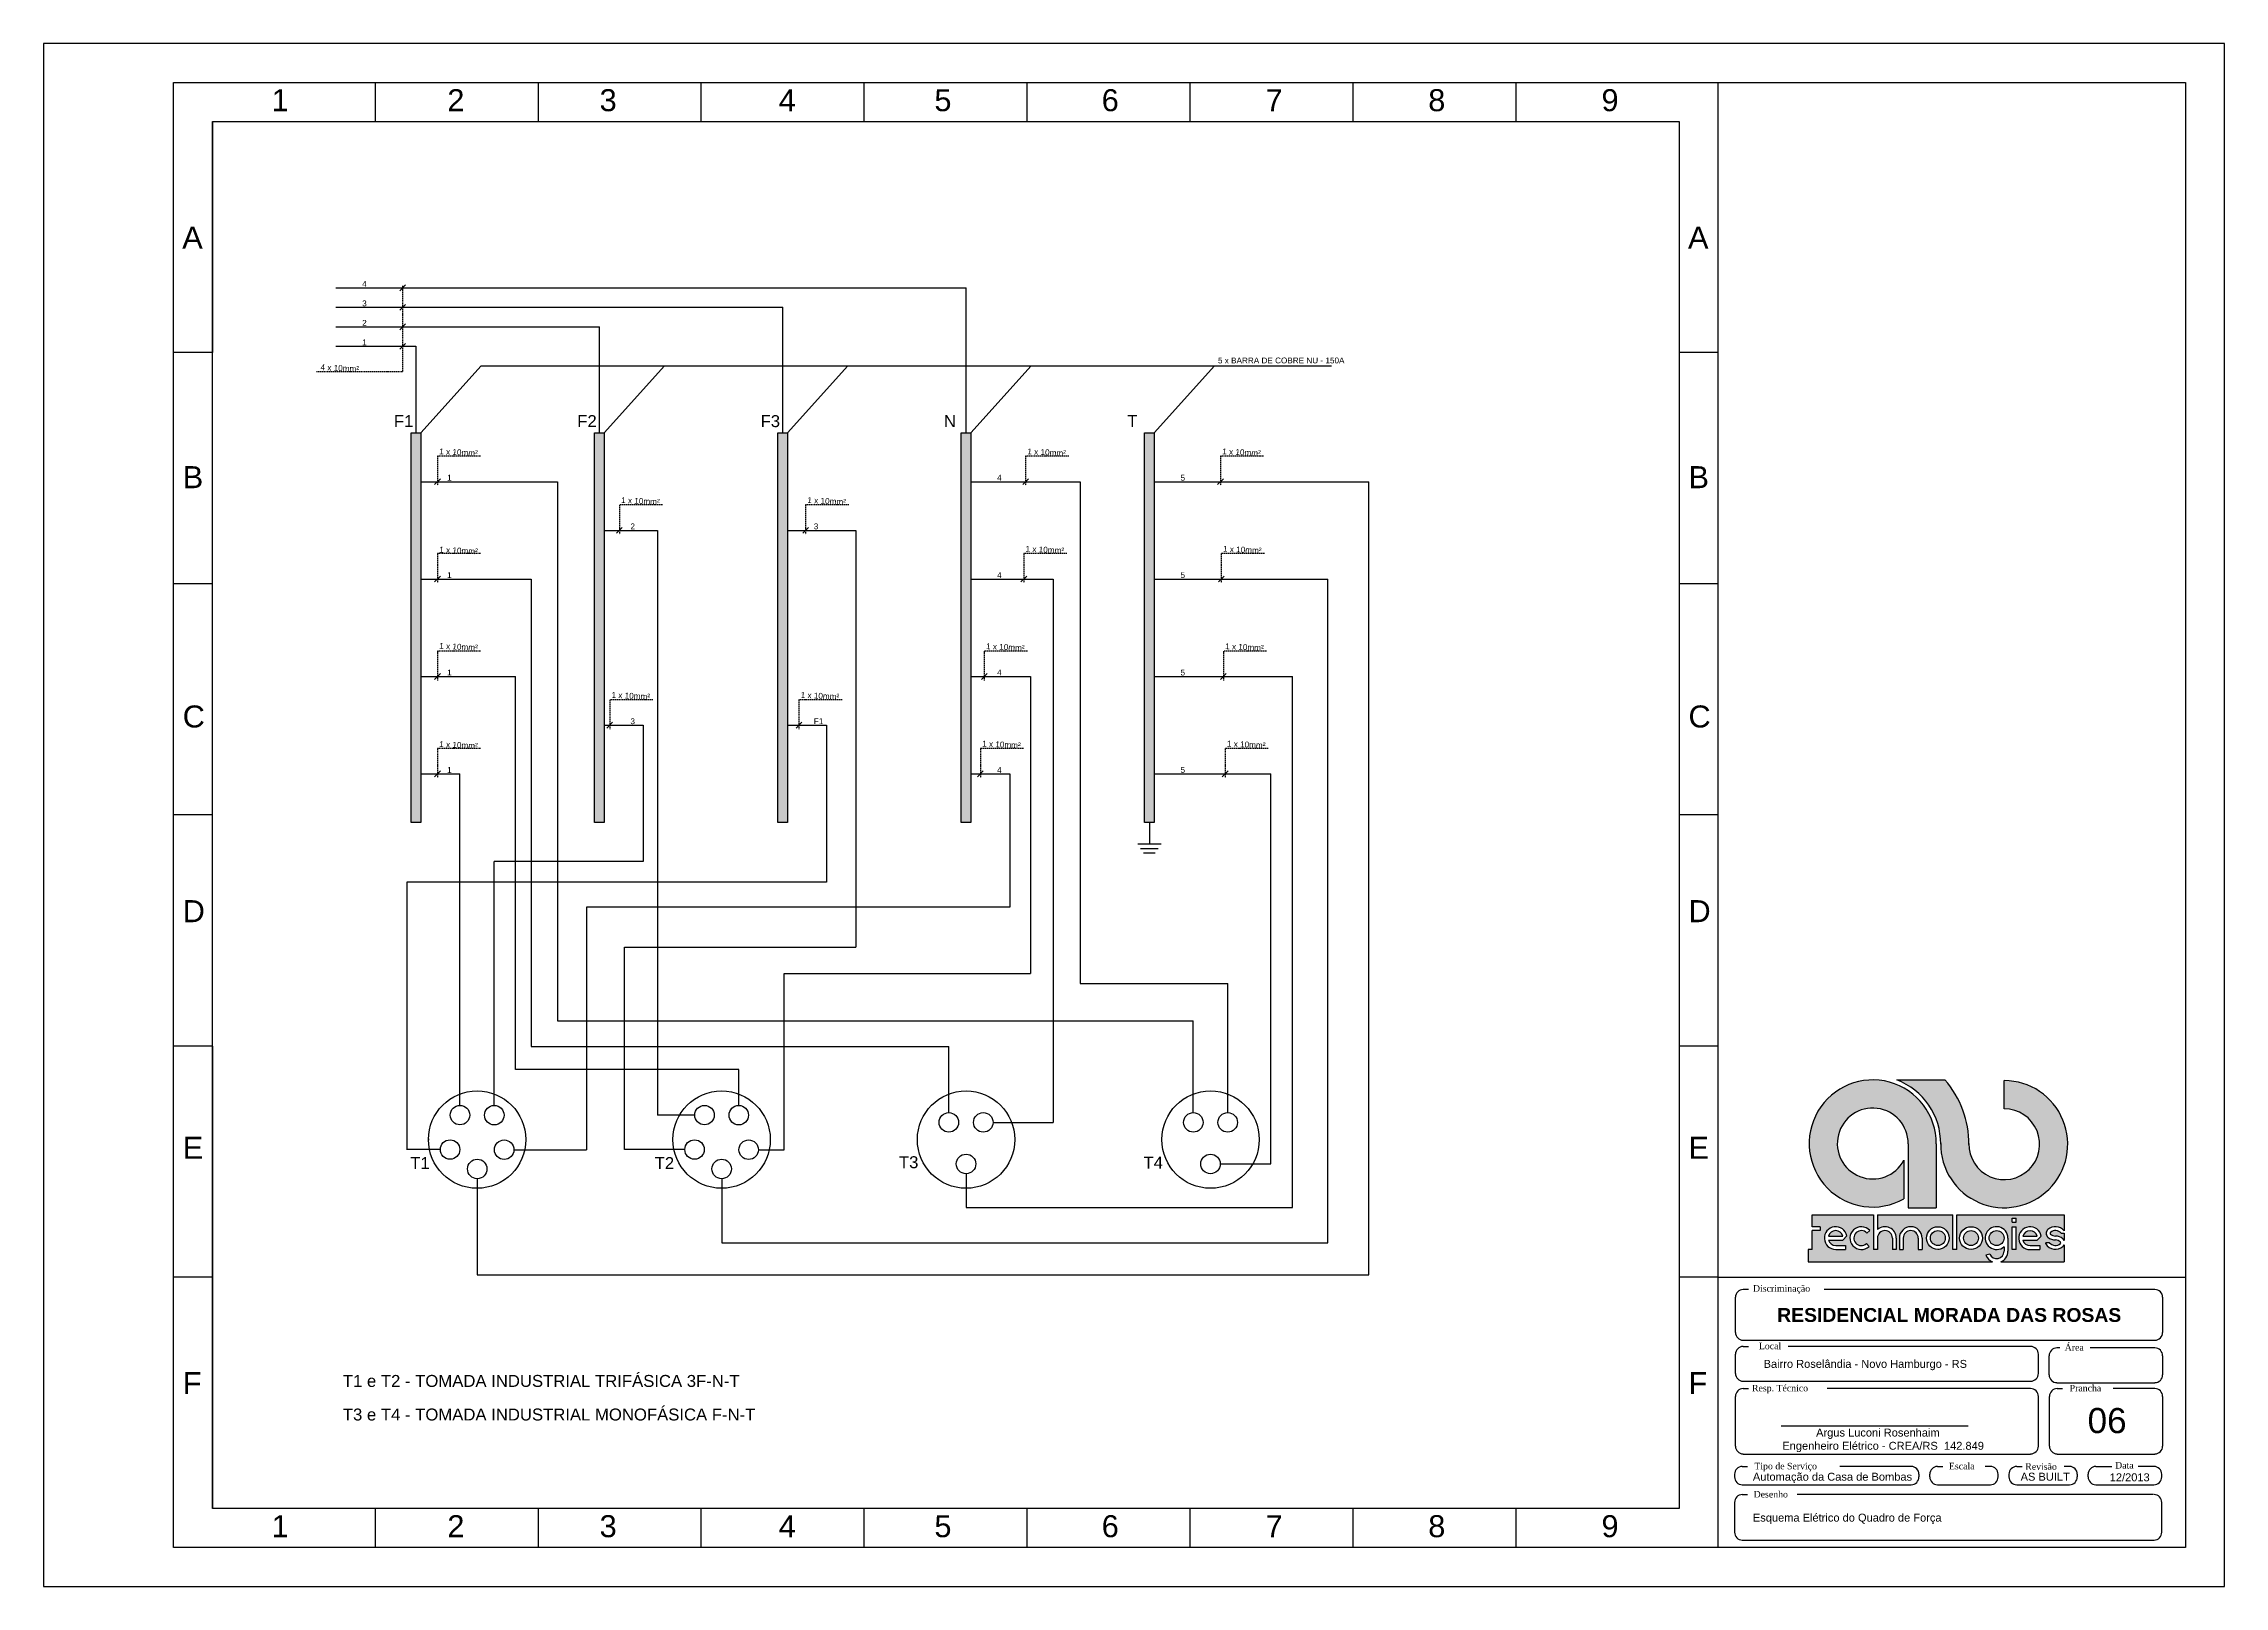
# Model space of a CAD drawing. Header units: millimetres. Extents: x 100 to 940, y 100 to 694.
import ezdxf

# ---------------------------------------------------------------- set-up
doc = ezdxf.new("R2010")
doc.units = ezdxf.units.MM
doc.linetypes.add('DASHED', pattern=[0.75, 0.5, -0.25])
doc.layers.add('selo', color=7, linetype='Continuous')
doc.styles.add('Annotative', font='Arial Regular.ttf')
doc.styles.add('Notes', font='Arial Regular.ttf', dxfattribs={"height": 3})
doc.styles.get("Standard").update_dxf_attribs({"font": 'Arial Regular.ttf'})

msp = doc.modelspace()

# ---------------------------------------------------------------- hatches: boundary and pattern name
h = msp.add_hatch(color=256)
h.dxf.hatch_style = 1
h.paths.add_polyline_path([(241.56, 394.05), (245.31, 394.05), (245.31, 544.05), (241.56, 544.05)])
h = msp.add_hatch(color=256)
h.dxf.hatch_style = 1
h.paths.add_polyline_path([(312.18, 394.05), (315.93, 394.05), (315.93, 544.05), (312.18, 544.05)])
h = msp.add_hatch(color=256)
h.dxf.hatch_style = 1
h.paths.add_polyline_path([(382.81, 394.05), (386.56, 394.05), (386.56, 544.05), (382.81, 544.05)])
h = msp.add_hatch(color=256)
h.dxf.hatch_style = 1
h.paths.add_polyline_path([(453.43, 394.05), (457.18, 394.05), (457.18, 544.05), (453.43, 544.05)])
h = msp.add_hatch(color=256)
h.dxf.hatch_style = 1
h.paths.add_polyline_path([(524.06, 394.05), (527.81, 394.05), (527.81, 544.05), (524.06, 544.05)])
at = {"layer": 'selo'}
h = msp.add_hatch(color=256, dxfattribs=at)
h.dxf.hatch_style = 1
h.paths.add_polyline_path([(832.33, 294.98), (813.8, 294.98, -0.314958), (830.72, 270.21, 2.411144), (855.21, 294.7), (855.21, 283.86, -2.45129), (841.58, 270.52, 0.182443)])
h.paths.add_polyline_path([(835.35, 243.04), (806.37, 243.04), (806.37, 237.41, -0.642986), (813.63, 234.09), (813.63, 229.71), (812.12, 229.71), (812.12, 234.09, 1), (806.37, 234.09), (806.37, 229.71), (804.86, 229.71), (804.86, 243.04), (781.24, 243.04), (781.24, 238.48), (784.26, 238.48), (784.26, 236.97), (781.23, 236.97), (781.23, 229.71), (779.69, 229.71), (779.69, 224.92), (850.67, 224.92, -0.214084), (848.15, 227.48), (849.6, 227.91, 0.821242), (855.14, 229.01), (855.14, 230.78, -4.60202), (856.65, 234.09), (856.65, 229.01, -0.309238), (853.85, 224.92), (878.25, 224.92), (878.25, 231.45, -0.100697), (877.78, 230.83, -0.45988), (871.2, 231.81), (871.2, 232.32), (872.69, 232.32, 0.427074), (876.81, 232, 0.410877), (876.82, 232.63, 0.186203), (874.92, 233.36, -0.181325), (872.05, 234.44, -0.458616), (872.04, 237.41, -0.41774), (878.25, 236.93), (878.25, 243.04), (836.89, 243.04), (836.89, 229.71), (835.35, 229.71)])
h.paths.add_polyline_path([(834.02, 234.09, -1), (825.25, 234.09, -1)], flags=16)
h.paths.add_polyline_path([(832.51, 234.09, -1), (826.76, 234.09, -1)], flags=0)
h.paths.add_polyline_path([(846.79, 234.09, -1), (838.03, 234.09, -1)], flags=16)
h.paths.add_polyline_path([(845.28, 234.09, -1), (839.54, 234.09, -1)], flags=0)
h.paths.add_polyline_path([(823.59, 234.09), (823.59, 229.71), (822.08, 229.71), (822.08, 234.09, 1), (816.33, 234.09), (816.33, 229.71), (814.82, 229.71), (814.82, 234.09, -1)], flags=16)
h.paths.add_polyline_path([(858.22, 241.69), (859.76, 241.69), (859.76, 240.17), (858.22, 240.17)], flags=16)
h.paths.add_polyline_path([(858.22, 238.48), (859.76, 238.48), (859.76, 229.67), (858.22, 229.67)], flags=16)
h.paths.add_polyline_path([(869.47, 234.88), (867.94, 233.3), (862.39, 233.3, 0.338023), (865.17, 231.18), (868.91, 231.18), (868.91, 229.67), (865.17, 229.67, -2.123663)], flags=16)
h.paths.add_polyline_path([(862.38, 234.78, -0.767778), (867.94, 234.81)], flags=0)
h.paths.add_polyline_path([(803.38, 237.05), (802.27, 236.02, 2.414214), (802.1, 231.96), (803.12, 230.85, -2.414214)], flags=16)
h.paths.add_polyline_path([(794.59, 234.92), (793.05, 233.34), (787.51, 233.34, 0.338023), (790.28, 231.22), (794.03, 231.22), (794.03, 229.71), (790.28, 229.71, -2.123663)], flags=16)
h.paths.add_polyline_path([(793.05, 234.85), (787.5, 234.82, -0.767778)], flags=0)
h.paths.add_polyline_path([(826.76, 234.09, 1), (832.51, 234.09, 1)], flags=0)
h.paths.add_polyline_path([(845.28, 234.09, 1), (839.54, 234.09, 1)], flags=0)
h.paths.add_polyline_path([(849.39, 234.09, 1), (855.14, 234.09, 1)], flags=17)
h.paths.add_polyline_path([(867.94, 234.81, 0.767778), (862.38, 234.78)], flags=0)
h.paths.add_polyline_path([(874.9, 234.87, -0.181325), (877.77, 233.8, -0.101013), (878.25, 233.18), (878.25, 235.92), (877.13, 235.92, 0.427074), (873.01, 236.24, 0.410877), (873, 235.61, 0.186203)], flags=17)
h.paths.add_polyline_path([(793.05, 234.85, 0.767778), (787.5, 234.82)], flags=0)
h = msp.add_hatch(color=256, dxfattribs=at)
h.dxf.hatch_style = 1
h.paths.add_polyline_path([(816.57, 249.21), (816.57, 264.06, -8.182778), (818.19, 270.43), (818.19, 245.77), (829, 245.77), (829, 270.37, 3.718524)])
h = msp.add_hatch(color=256, dxfattribs=at)
h.dxf.hatch_style = 1
h.paths.add_polyline_path([(787.5, 234.82), (793.05, 234.85, 0.767778)])
h.paths.add_polyline_path([(826.76, 234.09, 1), (832.51, 234.09, 1)])
h.paths.add_polyline_path([(839.54, 234.09, 1), (845.28, 234.09, 1)])
h.paths.add_polyline_path([(862.38, 234.78), (867.94, 234.81, 0.767778)])

# ---------------------------------------------------------------- linework, layer by layer
for p, q in [((227.78, 664), (227.78, 679)), ((290.56, 664), (290.56, 679)), ((353.33, 664), (353.33, 679)), ((416.11, 664), (416.11, 679)), ((478.89, 664), (478.89, 679)), ((541.67, 664), (541.67, 679)), ((604.44, 664), (604.44, 679)), ((667.22, 664), (667.22, 679)), ((745, 115), (745, 679)), ((165, 664), (165, 575)), ((290.56, 664), (353.33, 664)), ((478.89, 664), (541.67, 664)), ((541.67, 664), (604.44, 664)), ((212.6, 599.93), (455.31, 599.93)), ((239.4, 601.05), (237.15, 598.8)), ((455.31, 544.05), (455.31, 599.93)), ((212.6, 592.43), (384.68, 592.43)), ((239.4, 593.55), (237.15, 591.3)), ((384.68, 544.05), (384.68, 592.43)), ((212.6, 584.93), (314.06, 584.93)), ((239.4, 586.05), (237.15, 583.8)), ((314.06, 544.05), (314.06, 584.93)), ((165, 575), (150, 575)), ((212.6, 577.43), (243.43, 577.43)), ((239.4, 578.55), (237.15, 576.3)), ((243.43, 577.43), (243.43, 544.05)), ((745, 575), (730, 575)), ((245.31, 544.05), (268.52, 569.85)), ((268.52, 569.85), (596.06, 569.85)), ((315.93, 544.05), (339.14, 569.85)), ((386.56, 544.05), (409.77, 569.85)), ((457.18, 544.05), (480.39, 569.85)), ((527.81, 544.05), (551.02, 569.85)), ((245.31, 525.3), (297.89, 525.3)), ((252.85, 526.43), (250.6, 524.18)), ((297.89, 525.3), (297.89, 317.68)), ((457.18, 525.3), (499.32, 525.3)), ((479.37, 526.43), (477.12, 524.18)), ((499.32, 525.3), (499.32, 332.1)), ((527.81, 525.3), (610.43, 525.3)), ((554.44, 526.43), (552.19, 524.18)), ((610.43, 219.93), (610.43, 525.3)), ((315.93, 506.55), (336.44, 506.55)), ((322.9, 507.68), (320.65, 505.43)), ((336.44, 506.55), (336.44, 281.43)), ((386.56, 506.55), (412.85, 506.55)), ((394.63, 507.68), (392.38, 505.43)), ((412.85, 506.55), (412.85, 346.05)), ((245.31, 487.8), (287.77, 487.8)), ((252.85, 488.93), (250.6, 486.68)), ((287.77, 487.8), (287.77, 307.9)), ((457.18, 487.8), (488.88, 487.8)), ((478.67, 488.93), (476.42, 486.68)), ((488.88, 487.8), (488.88, 278.63)), ((527.81, 487.8), (594.71, 487.8)), ((554.74, 488.93), (552.49, 486.68)), ((594.71, 232.32), (594.71, 487.8)), ((165, 486), (150, 486)), ((745, 486), (730, 486)), ((245.31, 450.3), (281.74, 450.3)), ((252.85, 451.43), (250.6, 449.18)), ((281.74, 298.96), (281.74, 450.3)), ((457.18, 450.3), (480.19, 450.3)), ((463.45, 451.43), (461.2, 449.18)), ((480.19, 450.3), (480.19, 335.95)), ((527.81, 450.3), (581.07, 450.3)), ((555.56, 451.43), (553.31, 449.18)), ((581.07, 245.89), (581.07, 450.3)), ((315.93, 431.55), (330.93, 431.55)), ((319.18, 432.68), (316.93, 430.43)), ((330.93, 431.55), (330.93, 379.05)), ((386.56, 431.55), (401.56, 431.55)), ((386.56, 431.55), (401.56, 431.55)), ((392.06, 432.68), (389.81, 430.43)), ((401.56, 431.55), (401.56, 371.16)), ((245.31, 412.8), (260.38, 412.8)), ((252.85, 413.93), (250.6, 411.68)), ((260.38, 285.18), (260.38, 412.8)), ((457.18, 412.8), (472.18, 412.8)), ((461.96, 413.93), (459.71, 411.68)), ((472.18, 412.8), (472.18, 361.44)), ((527.81, 412.8), (572.69, 412.8)), ((556.23, 413.93), (553.98, 411.68)), ((572.69, 262.63), (572.69, 412.8)), ((165, 397), (150, 397)), ((745, 397), (730, 397)), ((525.93, 394.05), (525.93, 385.81)), ((273.59, 285.16), (273.59, 379.05)), ((330.93, 379.05), (273.59, 379.05)), ((521.43, 385.81), (530.43, 385.81)), ((522.5, 384.12), (529.25, 384.12)), ((523.64, 382.44), (528.14, 382.44)), ((401.56, 371.16), (239.88, 371.16)), ((239.88, 371.16), (239.88, 268.11)), ((472.18, 361.44), (309.13, 361.44)), ((309.13, 361.44), (309.13, 268.11)), ((323.74, 268.17), (323.74, 346.05)), ((323.74, 346.05), (412.85, 346.05)), ((385.26, 268.11), (385.26, 335.95)), ((385.26, 335.95), (480.19, 335.95)), ((499.32, 332.1), (556.1, 332.1)), ((556.1, 282.38), (556.1, 332.1)), ((297.89, 317.68), (542.85, 317.68)), ((542.85, 282.38), (542.85, 317.68)), ((165, 308), (150, 308)), ((165, 308), (165, 219)), ((287.77, 307.9), (448.68, 307.9)), ((448.68, 282.38), (448.68, 307.9)), ((745, 308), (730, 308)), ((367.76, 298.96), (281.74, 298.96)), ((367.76, 285.16), (367.76, 298.96)), ((350.8, 281.43), (336.44, 281.43)), ((465.69, 278.63), (488.88, 278.63)), ((248.23, 272.26), (248.23, 271.75)), ((252.81, 268.17), (239.88, 268.17)), ((281.16, 268.11), (309.13, 268.11)), ((346.98, 268.17), (323.74, 268.17)), ((375.33, 268.11), (385.26, 268.11)), ((553.23, 262.63), (572.69, 262.63)), ((267.02, 256.95), (267.02, 219.93)), ((361.18, 256.95), (361.18, 232.32)), ((455.31, 258.88), (455.31, 245.89)), ((455.31, 245.89), (581.07, 245.89)), ((361.18, 232.32), (594.71, 232.32)), ((165, 219), (150, 219)), ((165, 219), (165, 130)), ((267.02, 219.93), (610.43, 219.93)), ((745, 219), (730, 219)), ((227.78, 115), (227.78, 130)), ((290.56, 115), (290.56, 130)), ((353.33, 115), (353.33, 130)), ((416.11, 115), (416.11, 130)), ((478.89, 115), (478.89, 130)), ((541.67, 115), (541.67, 130)), ((604.44, 115), (604.44, 130)), ((667.22, 115), (667.22, 130))]:
    msp.add_line(p, q)
at = {"linetype": 'DASHED'}
for p, q in [((238.27, 600.72), (238.27, 567.53)), ((238.27, 567.53), (205.08, 567.53)), ((268.32, 535.09), (251.72, 535.09)), ((251.72, 535.09), (251.72, 523.79)), ((494.85, 535.09), (478.25, 535.09)), ((478.25, 535.09), (478.25, 523.79)), ((569.91, 535.09), (553.31, 535.09)), ((553.31, 535.09), (553.31, 523.79)), ((338.37, 516.34), (321.77, 516.34)), ((321.77, 516.34), (321.77, 505.04)), ((410.1, 516.34), (393.51, 516.34)), ((393.51, 516.34), (393.51, 505.04)), ((268.32, 497.59), (251.72, 497.59)), ((251.72, 497.59), (251.72, 486.29)), ((494.14, 497.59), (477.54, 497.59)), ((477.54, 497.59), (477.54, 486.29)), ((570.21, 497.59), (553.61, 497.59)), ((553.61, 497.59), (553.61, 486.29)), ((268.32, 460.09), (251.72, 460.09)), ((251.72, 460.09), (251.72, 448.79)), ((478.93, 460.09), (462.33, 460.09)), ((462.33, 460.09), (462.33, 448.79)), ((571.03, 460.09), (554.44, 460.09)), ((554.44, 460.09), (554.44, 448.79)), ((334.65, 441.34), (318.05, 441.34)), ((318.05, 441.34), (318.05, 430.04)), ((407.53, 441.34), (390.93, 441.34)), ((390.93, 441.34), (390.93, 430.04)), ((268.32, 422.59), (251.72, 422.59)), ((251.72, 422.59), (251.72, 411.29)), ((477.44, 422.59), (460.84, 422.59)), ((460.84, 422.59), (460.84, 411.29)), ((571.7, 422.59), (555.1, 422.59)), ((555.1, 422.59), (555.1, 411.29))]:
    msp.add_line(p, q, dxfattribs=at)
for points in [[(100, 100), (940, 100), (940, 693.94), (100, 693.94)], [(150, 679), (925, 679), (925, 115), (150, 115)], [(165, 664), (730, 664), (730, 130), (165, 130)], [(241.56, 544.05), (245.31, 544.05), (245.31, 394.05), (241.56, 394.05)], [(312.18, 544.05), (315.93, 544.05), (315.93, 394.05), (312.18, 394.05)], [(382.81, 544.05), (386.56, 544.05), (386.56, 394.05), (382.81, 394.05)], [(453.43, 544.05), (457.18, 544.05), (457.18, 394.05), (453.43, 394.05)], [(524.06, 544.05), (527.81, 544.05), (527.81, 394.05), (524.06, 394.05)]]:
    msp.add_lwpolyline(points, close=True)
for centre, radius in [((266.98, 272), 18.75), ((361.14, 272), 18.75), ((455.31, 272), 18.75), ((549.48, 272), 18.75), ((260.38, 281.43), 3.75), ((273.59, 281.41), 3.75), ((354.55, 281.43), 3.75), ((367.76, 281.41), 3.75), ((448.68, 278.63), 3.75), ((461.94, 278.63), 3.75), ((542.85, 278.63), 3.75), ((556.1, 278.63), 3.75), ((256.56, 268.17), 3.75), ((277.41, 268.11), 3.75), ((350.73, 268.17), 3.75), ((371.58, 268.11), 3.75), ((267.02, 260.7), 3.75), ((361.18, 260.7), 3.75), ((455.31, 262.63), 3.75), ((549.48, 262.63), 3.75)]:
    msp.add_circle(centre, radius)
at = {"layer": 'selo'}
for p, q in [((813.8, 294.98), (832.33, 294.98)), ((855.21, 283.86), (855.21, 294.7)), ((818.19, 270.43), (818.19, 245.77)), ((829, 270.37), (829, 245.77)), ((816.57, 264.06), (816.57, 249.21)), ((818.19, 245.77), (829, 245.77)), ((781.23, 229.71), (781.23, 236.97)), ((784.26, 236.97), (781.23, 236.97)), ((781.24, 238.48), (781.24, 243.04)), ((781.24, 243.04), (804.86, 243.04)), ((784.26, 238.48), (781.24, 238.48)), ((784.26, 238.48), (784.26, 236.97)), ((802.27, 236.02), (803.38, 237.05)), ((804.86, 243.04), (804.86, 229.71)), ((806.37, 243.04), (806.37, 237.41)), ((806.37, 243.04), (835.35, 243.04)), ((835.35, 229.71), (835.35, 243.04)), ((836.89, 243.04), (878.25, 243.04)), ((836.89, 229.71), (836.89, 243.01)), ((858.22, 240.17), (858.22, 241.69)), ((858.22, 241.69), (859.76, 241.69)), ((858.22, 240.17), (859.76, 240.17)), ((858.22, 229.67), (858.22, 238.48)), ((858.22, 238.48), (859.76, 238.48)), ((859.76, 240.17), (859.76, 241.69)), ((859.76, 229.67), (859.76, 238.48)), ((877.13, 235.92), (878.25, 235.92)), ((878.25, 243.04), (878.25, 236.93)), ((878.25, 235.92), (878.25, 233.18)), ((781.23, 229.71), (779.69, 229.71)), ((779.69, 229.71), (779.69, 224.92)), ((787.5, 234.82), (793.05, 234.85)), ((787.51, 233.34), (793.05, 233.34)), ((790.28, 231.22), (794.03, 231.22)), ((790.28, 229.71), (794.03, 229.71)), ((793.05, 233.34), (794.59, 234.92)), ((794.03, 231.22), (794.03, 229.71)), ((802.1, 231.96), (803.12, 230.85)), ((806.37, 229.71), (804.86, 229.71)), ((806.37, 234.09), (806.37, 229.71)), ((812.12, 234.09), (812.12, 229.71)), ((813.63, 229.71), (812.12, 229.71)), ((813.63, 234.09), (813.63, 229.71)), ((814.82, 234.09), (814.82, 229.71)), ((814.82, 229.71), (816.33, 229.71)), ((816.33, 234.09), (816.33, 229.71)), ((822.08, 234.09), (822.08, 229.71)), ((822.08, 229.71), (823.59, 229.71)), ((823.59, 234.09), (823.59, 229.71)), ((830.17, 229.74), (829.63, 229.71)), ((836.89, 229.71), (835.35, 229.71)), ((849.6, 227.91), (848.15, 227.48)), ((855.14, 230.78), (855.14, 229.01)), ((856.65, 234.09), (856.65, 229.01)), ((859.76, 229.67), (858.22, 229.67)), ((862.38, 234.78), (867.94, 234.81)), ((862.39, 233.3), (867.94, 233.3)), ((865.17, 231.18), (868.91, 231.18)), ((865.17, 229.67), (868.91, 229.67)), ((867.94, 233.3), (869.47, 234.88)), ((868.91, 231.18), (868.91, 229.67)), ((872.69, 232.32), (871.2, 232.32)), ((871.2, 231.81), (871.2, 232.32)), ((878.25, 231.45), (878.25, 224.92)), ((745, 219), (925, 219)), ((779.69, 224.92), (850.67, 224.92)), ((853.85, 224.92), (878.25, 224.92)), ((751.61, 211.28), (751.61, 197.78)), ((756.69, 214.33), (754.66, 214.33)), ((913.21, 214.33), (785.84, 214.33)), ((916.26, 197.78), (916.26, 211.28)), ((754.66, 194.73), (913.21, 194.73)), ((751.61, 189.35), (751.61, 181.99)), ((754.66, 192.4), (756.69, 192.4)), ((865.35, 192.4), (771.93, 192.4)), ((868.39, 181.99), (868.39, 189.35)), ((872.46, 181.43), (872.46, 188.79)), ((876.56, 191.84), (875.51, 191.84)), ((913.21, 191.84), (888.36, 191.84)), ((916.26, 181.43), (916.26, 188.79)), ((754.66, 178.94), (865.35, 178.94)), ((875.51, 178.39), (913.21, 178.39)), ((751.61, 173.14), (751.61, 153.98)), ((754.66, 176.19), (756.69, 176.19)), ((865.35, 176.19), (787, 176.19)), ((868.39, 153.98), (868.39, 173.14)), ((872.55, 173.14), (872.55, 153.98)), ((875.6, 176.19), (877.63, 176.19)), ((913.21, 176.19), (897.13, 176.19)), ((916.26, 153.98), (916.26, 173.14)), ((769.31, 161.86), (841.3, 161.86)), ((751.26, 143.15), (751.26, 142.13)), ((754.31, 146.2), (756.34, 146.2)), ((754.66, 150.93), (865.35, 150.93)), ((819.36, 146.2), (791.92, 146.2)), ((822.41, 142.13), (822.41, 143.15)), ((826.47, 143.15), (826.47, 142.13)), ((829.52, 146.2), (831.56, 146.2)), ((849.85, 146.2), (847.82, 146.2)), ((852.9, 142.13), (852.9, 143.15)), ((856.97, 143.15), (856.97, 142.13)), ((860.01, 146.2), (862.05, 146.2)), ((875.6, 150.93), (913.21, 150.93)), ((880.34, 146.2), (878.31, 146.2)), ((883.39, 142.13), (883.39, 143.15)), ((887.46, 143.15), (887.46, 142.13)), ((890.51, 146.2), (896.7, 146.2)), ((912.87, 146.2), (906.79, 146.2)), ((915.92, 142.13), (915.92, 143.15)), ((754.31, 139.08), (819.36, 139.08)), ((754.31, 135.36), (756.34, 135.36)), ((912.72, 135.31), (775.47, 135.36)), ((829.52, 139.08), (849.85, 139.08)), ((860.01, 139.08), (880.34, 139.08)), ((890.51, 139.08), (912.87, 139.08)), ((751.26, 132.31), (751.26, 120.82)), ((915.89, 120.81), (915.94, 132.31)), ((754.31, 117.82), (912.89, 117.82))]:
    msp.add_line(p, q, dxfattribs=at)
msp.add_lwpolyline([(745, 115), (745, 219), (925, 219), (925, 115)], close=True, dxfattribs=at)
for centre, radius in [((829.63, 234.09), 4.38), ((829.63, 234.09), 2.87), ((842.41, 234.09), 4.38), ((842.41, 234.09), 2.87), ((852.26, 234.09), 2.87)]:
    msp.add_circle(centre, radius, dxfattribs=at)
for centre, radius, start, end in [((804.54, 270.51), 24.47, 359.67995, 299.47158), ((804.56, 270.5), 26.17, 359.37989, 69.30885), ((855.19, 270.24), 24.47, 179.36588, 89.95278), ((804.56, 270.5), 37.02, 359.35419, 41.3911), ((804.55, 270.5), 13.64, 359.69791, 331.82812), ((855.21, 270.23), 13.63, 178.81377, 90), ((790.28, 234.09), 4.38, 10.86006, 270), ((790.28, 234.09), 2.87, 15.26166, 165.32676), ((800.16, 234.08), 4.38, 42.62208, 312.62208), ((800.16, 234.08), 2.87, 42.62208, 312.62208), ((809.24, 234.09), 4.38, 0, 130.96179), ((809.24, 234.09), 2.87, 0, 180), ((819.2, 234.09), 4.38, 0, 180), ((819.2, 234.09), 2.87, 0, 180), ((852.26, 234.09), 4.38, 0, 310.96179), ((865.17, 234.05), 4.38, 10.86006, 270), ((865.17, 234.05), 2.87, 15.26166, 165.32676), ((873.33, 235.92), 1.96, 130.76197, 229.30976), ((874.91, 234.1), 4.38, 40.22623, 130.91522), ((873.33, 235.92), 0.45, 127.13552, 232.25915), ((874.9, 237.7), 2.82, 227.77573, 270.15365), ((874.91, 234.11), 2.86, 39.28503, 131.78937), ((790.28, 234.09), 2.87, 195.29423, 270), ((852.26, 229.01), 4.38, 200.39961, 248.7344), ((852.26, 229.01), 2.87, 202.42288, 0), ((852.26, 229.01), 4.38, 291.2656, 0), ((865.17, 234.05), 2.87, 195.29423, 270), ((874.91, 234.14), 4.38, 212.12828, 310.91522), ((874.91, 237.73), 4.37, 229.01082, 270.04177), ((874.91, 234.13), 2.86, 219.28503, 311.78937), ((874.91, 230.51), 4.37, 49.01082, 90.04177), ((874.92, 230.54), 2.82, 47.77573, 90.15365), ((876.49, 232.32), 0.45, 307.13552, 52.25915), ((876.49, 232.32), 1.96, 26.23751, 49.30976), ((876.49, 232.32), 1.96, 310.76197, 333.76249), ((754.66, 211.28), 3, 90, 180), ((913.21, 211.28), 3, 0, 90), ((754.66, 197.78), 3, 180, 270), ((913.21, 197.78), 3, 270, 0), ((754.66, 189.35), 3, 90, 180), ((865.35, 189.35), 3, 0, 90), ((875.51, 188.79), 3, 90, 180), ((913.21, 188.79), 3, 0, 90), ((754.66, 181.99), 3, 180, 270), ((865.35, 181.99), 3, 270, 0), ((875.51, 181.43), 3, 180, 270), ((913.21, 181.43), 3, 270, 0), ((754.66, 173.14), 3, 90, 180), ((865.35, 173.14), 3, 0, 90), ((875.6, 173.14), 3, 90, 180), ((913.21, 173.14), 3, 0, 90), ((754.66, 153.98), 3, 180, 270), ((865.35, 153.98), 3, 270, 0), ((875.6, 153.98), 3, 180, 270), ((913.21, 153.98), 3, 270, 0), ((754.31, 143.15), 3, 90, 180), ((819.36, 143.15), 3, 0, 90), ((829.52, 143.15), 3, 90, 180), ((849.85, 143.15), 3, 0, 90), ((860.01, 143.15), 3, 90, 180), ((880.34, 143.15), 3, 0, 90), ((890.51, 143.15), 3, 90, 180), ((912.87, 143.15), 3, 0, 90), ((754.31, 142.13), 3, 180, 270), ((754.31, 132.31), 3, 90, 180), ((819.36, 142.13), 3, 270, 0), ((829.52, 142.13), 3, 180, 270), ((849.85, 142.13), 3, 270, 0), ((860.01, 142.13), 3, 180, 270), ((880.34, 142.13), 3, 270, 0), ((890.51, 142.13), 3, 180, 270), ((912.87, 142.13), 3, 270, 0), ((912.89, 132.31), 3, 0, 90), ((754.31, 120.82), 3, 180, 270), ((912.89, 120.82), 3, 270, 0)]:
    msp.add_arc(centre, radius, start, end, dxfattribs=at)

# ---------------------------------------------------------------- texts
at = {"style": 'Notes'}
for s, p in [('1', (187.8, 667.93)), ('2', (255.51, 667.93)), ('3', (314.16, 667.93)), ('4', (383.17, 667.93)), ('5', (443.11, 667.93)), ('6', (507.55, 667.93)), ('7', (570.69, 667.93)), ('8', (633.34, 667.93)), ('9', (700.07, 667.93)), ('A', (153.39, 615.03)), ('A', (733.39, 615.03)), ('B', (153.57, 522.79)), ('B', (733.57, 522.79)), ('C', (153.57, 430.66)), ('C', (733.57, 430.66)), ('D', (153.57, 355.71)), ('D', (733.57, 355.71)), ('E', (153.57, 264.61)), ('E', (733.57, 264.61)), ('F', (153.57, 174.01)), ('F', (733.57, 174.01)), ('1', (187.8, 118.93)), ('2', (255.51, 118.93)), ('3', (314.16, 118.93)), ('4', (383.17, 118.93)), ('5', (443.11, 118.93)), ('6', (507.55, 118.93)), ('7', (570.69, 118.93)), ('8', (633.34, 118.93)), ('9', (700.07, 118.93))]:
    msp.add_text(s, height=8.48, dxfattribs=at).set_placement(p)
for s, p in [('4 x 10mm²', (206.62, 568.25)), ('1 x 10mm²', (252.36, 535.85)), ('1 x 10mm²', (478.89, 535.85)), ('1 x 10mm²', (553.96, 535.85)), ('1 x 10mm²', (322.42, 517.1)), ('1 x 10mm²', (394.15, 517.1)), ('1 x 10mm²', (252.36, 498.03)), ('1 x 10mm²', (478.19, 498.35)), ('1 x 10mm²', (554.25, 498.35)), ('1 x 10mm²', (252.36, 460.98)), ('1 x 10mm²', (462.97, 460.85)), ('1 x 10mm²', (555.08, 460.85)), ('1 x 10mm²', (318.7, 442.1)), ('1 x 10mm²', (391.57, 442.1)), ('1 x 10mm²', (252.36, 423.16)), ('1 x 10mm²', (461.48, 423.35)), ('1 x 10mm²', (555.75, 423.35))]:
    msp.add_text(s, height=2.25, rotation=357.27678, dxfattribs=at).set_placement(p)
at = {"attachment_point": 1, "style": 'Annotative'}
for s, width, insert, char_height in [('4', 18.5745, (222.71, 602.57), 2.25), ('3', 18.5745, (222.71, 595.07), 2.25), ('2', 18.5745, (222.71, 587.57), 2.25), ('1', 18.5745, (222.71, 580.07), 2.25), ('5 x BARRA DE COBRE NU - 150A', 101.0093, (552.34, 573.09), 2.25), ('F1', 18.5745, (234.92, 550.91), 4.601), ('F2', 18.5745, (305.54, 550.91), 4.601), ('F3', 18.5745, (376.17, 550.91), 4.601), ('N', 18.5745, (446.79, 550.91), 4.6), ('T', 18.5745, (517.42, 550.91), 4.6), ('1', 18.5745, (255.42, 527.95), 2.25), ('4', 18.5745, (467.29, 527.95), 2.25), ('5', 18.5745, (537.92, 527.95), 2.25), ('2', 18.5745, (326.04, 509.2), 2.25), ('3', 18.5745, (396.67, 509.2), 2.25), ('1', 18.5745, (255.42, 490.45), 2.25), ('4', 18.5745, (467.29, 490.45), 2.25), ('5', 18.5745, (537.92, 490.45), 2.25), ('1', 18.5745, (255.42, 452.95), 2.25), ('4', 18.5745, (467.29, 452.95), 2.25), ('5', 18.5745, (537.92, 452.95), 2.25), ('3', 18.5745, (326.04, 434.2), 2.25), ('F1', 18.5745, (396.67, 434.2), 2.25), ('1', 18.5745, (255.42, 415.45), 2.25), ('4', 18.5745, (467.29, 415.45), 2.25), ('5', 18.5745, (537.92, 415.45), 2.25), ('T1', 18.5745, (241.2, 265.27), 4.601), ('T2', 18.5745, (335.36, 265.27), 4.601), ('T3', 18.5745, (429.46, 265.6), 4.601), ('T4', 18.5745, (523.66, 265.47), 4.601), ('T1 e T2 - TOMADA INDUSTRIAL TRIFÁSICA 3F-N-T', 217.9146, (215.26, 181.39), 4.6009), ('T3 e T4 - TOMADA INDUSTRIAL MONOFÁSICA F-N-T', 217.9146, (215.26, 168.46), 4.6009)]:
    msp.add_mtext_dynamic_manual_height_columns(s, width=width, gutter_width=30.67, heights=[0], dxfattribs=dict(at, insert=insert, char_height=char_height))
at = {"layer": 'selo', "attachment_point": 1}
for s, insert, char_height, width in [('\\FTIMES.TTF;Discriminação', (758.42, 215.97), 2.5, 101.64), ('\\FTIMES.TTF;Local', (760.69, 193.8), 2.5, 81.312), ('\\FTIMES.TTF;Área', (878.5, 193.24), 2.5, 81.312), ('\\FTIMES.TTF;Resp. Técnico', (758.04, 177.58), 2.5, 101.64), ('\\FTIMES.TTF;Prancha', (880.4, 177.58), 2.5, 101.64), ('06', (887.31, 168.67), 9.667, 225.5527), ('Automação da Casa de Bombas', (758.38, 143.74), 3.0492, 71.148), ('\\FTIMES.TTF;Tipo de Serviço', (758.94, 147.56), 2.5, 101.64), ('\\FTIMES.TTF;Escala', (833.89, 147.56), 2.5, 40.656), ('AS BUILT', (861.52, 143.74), 3.049, 71.148), ('{\\Ftimes.ttf|c0;Revisão}', (863.3, 147.37), 2.5, 101.64), ('12/2013', (895.83, 143.51), 3.049, 71.148), ('\\FTIMES.TTF;Data', (897.92, 147.87), 2.5, 40.656), ('{\\Ftimes.ttf|c0;Desenho}', (758.66, 136.72), 2.5, 101.64), ('Esquema Elétrico do Quadro de Força', (758.38, 127.99), 3.0492, 152.284)]:
    msp.add_mtext(s, dxfattribs=dict(at, insert=insert, char_height=char_height, width=width))
for s, insert, char_height in [('{\\fArial|b1|i0|c0|p34;RESIDENCIAL MORADA DAS ROSAS}', (767.75, 207.15), 5.3361), ('Bairro Roselândia - Novo Hamburgo - RS', (762.51, 187.18), 3.0492), ('           Argus Luconi Rosenhaim\\PEngenheiro Elétrico - CREA/RS  142.849', (769.72, 160.73), 3.0492)]:
    msp.add_mtext(s, dxfattribs=dict(at, insert=insert, char_height=char_height))

doc.saveas('drawing.dxf')
